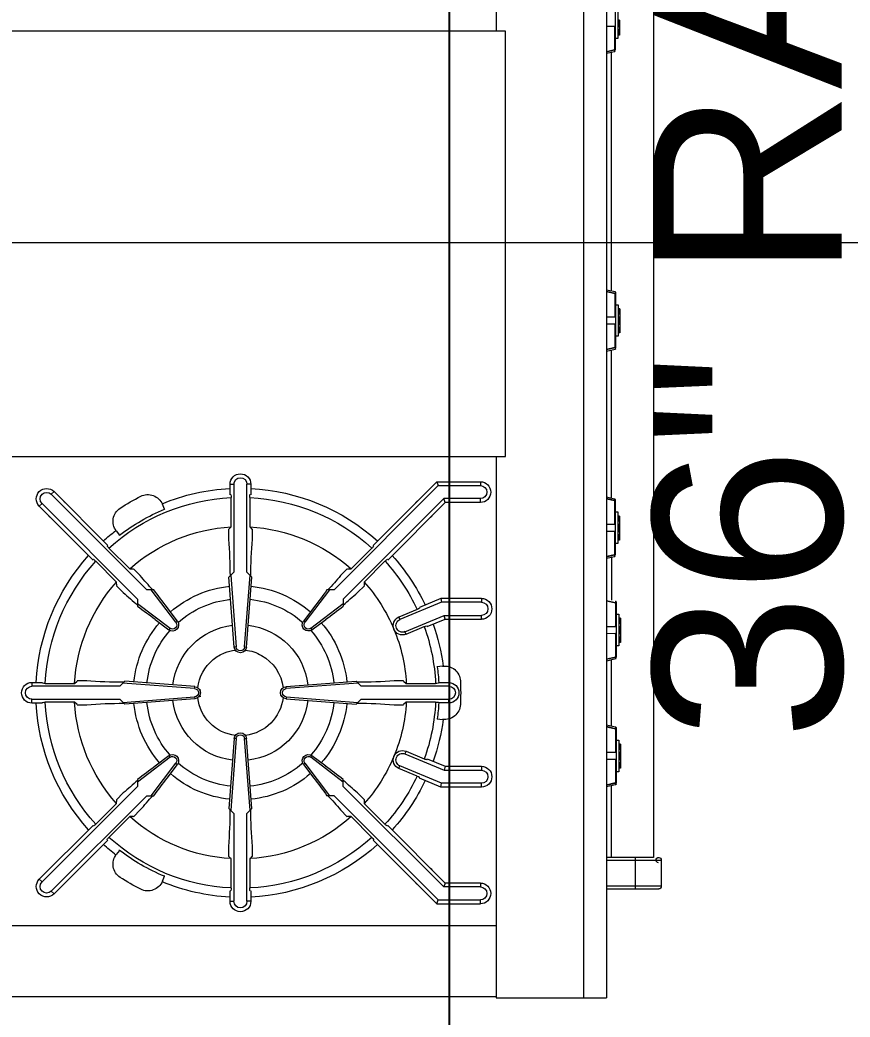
# Model space of a CAD drawing. Header units: inches. Extents: x -28708 to -16583, y 64755 to 66587.
# Drawn here: x -24697.88 to -24678.09, y 66130.5 to 66154.26 of the extents above; entities that cross this region are included whole.
import ezdxf

# ---------------------------------------------------------------- set-up
doc = ezdxf.new("R2010")
doc.units = ezdxf.units.IN
doc.header["$LTSCALE"] = 20
doc.header["$MEASUREMENT"] = 0
for name, pattern in [('Ceter', [20, 6, -3, 2, -3, 6]), ('Dashed Small', [4, 1, -2, 1]), ('Solid', [0])]:
    doc.linetypes.add(name, pattern=pattern)
for name, color, linetype in [('COUNTER TOPS', 2, 'Continuous'), ('DIM', 2, 'Continuous'), ('TEXT', 3, 'Continuous')]:
    doc.layers.add(name, color=color, linetype=linetype)
doc.layers.add('FIXTURES_ INTERIOR', color=1, linetype='Continuous', lineweight=5)
doc.layers.add('SPSHAPE_OUTLINE', color=7, linetype='Continuous', lineweight=0)
doc.styles.add('0.25 INCH', font='arial.ttf', dxfattribs={"height": 4})
doc.styles.add('Arial', font='arial.ttf')
doc.dimstyles.new('0.25 INCH', dxfattribs={"dimtxt": 4, "dimasz": 5, "dimexe": 3, "dimexo": 2, "dimgap": 1.5, "dimtad": 1, "dimdec": 3, "dimzin": 3, "dimdsep": 46, "dimlunit": 4, "dimtxsty": '0.25 INCH', "dimblk": 'ARCHTICK', "dimcen": 0.09, "dimclrd": 95, "dimclre": 8, "dimclrt": 30, "dimadec": 0, "dimazin": 0, "dimtfac": 0.65, "dimtdec": 3, "dimtofl": 0, "dimtmove": 2, "dimatfit": 3, "dimfxl": 0.18, "dimfrac": 1, "dimtolj": 1, "dimtzin": 0, "dimlwd": -1, "dimlwe": -1, "dimarcsym": 0})

# ---------------------------------------------------------------- blocks, each defined once
blk = doc.blocks.new('SP18')
at = {"layer": 'FIXTURES_ INTERIOR', "linetype": 'Solid'}
for p, q in [((-15.385, 27.763), (-15.385, 29.005)), ((-14.698, 29.068), (-15.322, 29.068)), ((-15.322, 29.068), (-15.322, 27.763)), ((-14.698, 27.763), (-14.698, 29.068)), ((14.681, 28.88), (-14.635, 28.88)), ((-14.635, 28.88), (-14.635, 27.763)), ((-14.635, 28.443), (-15.385, 28.443)), ((-12.591, 28.053), (-12.591, 27.99)), ((-11.841, 28.053), (-12.591, 28.053)), ((-11.937, 28.094), (-12.511, 28.094)), ((-12.511, 28.094), (-12.511, 28.053)), ((-12.51, 28.094), (-12.51, 28.053)), ((-12.507, 28.094), (-12.507, 28.053)), ((-12.502, 28.094), (-12.502, 28.053)), ((-12.497, 28.094), (-12.497, 28.053)), ((-12.473, 28.094), (-12.473, 28.053)), ((-12.453, 28.094), (-12.453, 28.053)), ((-12.435, 28.094), (-12.435, 28.053)), ((-12.421, 28.094), (-12.421, 28.053)), ((-12.409, 28.094), (-12.409, 28.053)), ((-12.401, 28.094), (-12.401, 28.053)), ((-12.395, 28.094), (-12.395, 28.053)), ((-12.394, 28.094), (-12.394, 28.053)), ((-12.393, 28.094), (-12.393, 28.053)), ((-12.391, 28.094), (-12.391, 28.053)), ((-12.388, 28.094), (-12.388, 28.053)), ((-12.384, 28.094), (-12.384, 28.053)), ((-12.31, 28.094), (-12.31, 28.053)), ((-12.309, 28.094), (-12.309, 28.053)), ((-12.309, 28.094), (-12.309, 28.053)), ((-12.307, 28.094), (-12.307, 28.053)), ((-12.304, 28.094), (-12.304, 28.053)), ((-12.299, 28.094), (-12.299, 28.053)), ((-12.292, 28.094), (-12.292, 28.053)), ((-12.283, 28.094), (-12.283, 28.053)), ((-12.273, 28.094), (-12.273, 28.053)), ((-12.267, 28.094), (-12.267, 28.053)), ((-12.262, 28.094), (-12.262, 28.053)), ((-12.257, 28.094), (-12.257, 28.053)), ((-12.254, 28.094), (-12.254, 28.053)), ((-12.249, 28.053), (-12.249, 28.094)), ((-12.246, 28.094), (-12.246, 28.053)), ((-12.244, 28.094), (-12.244, 28.053)), ((-12.244, 28.094), (-12.244, 28.053)), ((-12.243, 28.094), (-12.243, 28.053)), ((-12.242, 28.094), (-12.242, 28.053)), ((-12.241, 28.094), (-12.241, 28.053)), ((-12.239, 28.094), (-12.239, 28.053)), ((-12.236, 28.094), (-12.236, 28.053)), ((-12.232, 28.094), (-12.232, 28.053)), ((-12.228, 28.094), (-12.228, 28.053)), ((-12.224, 28.094), (-12.224, 28.053)), ((-12.221, 28.094), (-12.221, 28.053)), ((-12.219, 28.094), (-12.219, 28.053)), ((-12.218, 28.094), (-12.218, 28.053)), ((-12.216, 28.094), (-12.216, 28.053)), ((-12.211, 28.094), (-12.211, 28.053)), ((-12.205, 28.094), (-12.205, 28.053)), ((-12.2, 28.094), (-12.2, 28.053)), ((-12.197, 28.094), (-12.197, 28.053)), ((-12.195, 28.094), (-12.195, 28.053)), ((-12.193, 28.094), (-12.193, 28.053)), ((-12.191, 28.094), (-12.191, 28.053)), ((-12.189, 28.094), (-12.189, 28.053)), ((-12.188, 28.094), (-12.188, 28.053)), ((-12.188, 28.094), (-12.188, 28.053)), ((-12.188, 28.094), (-12.188, 28.053)), ((-12.187, 28.094), (-12.187, 28.053)), ((-12.186, 28.094), (-12.186, 28.053)), ((-12.183, 28.094), (-12.183, 28.053)), ((-12.176, 28.094), (-12.176, 28.053)), ((-12.169, 28.094), (-12.169, 28.053)), ((-12.161, 28.094), (-12.161, 28.053)), ((-12.157, 28.094), (-12.157, 28.053)), ((-12.155, 28.094), (-12.155, 28.053)), ((-12.153, 28.094), (-12.153, 28.053)), ((-12.151, 28.094), (-12.151, 28.053)), ((-12.151, 28.094), (-12.151, 28.053)), ((-12.138, 28.094), (-12.138, 28.053)), ((-12.063, 28.094), (-12.063, 28.053)), ((-12.06, 28.094), (-12.06, 28.053)), ((-12.057, 28.094), (-12.057, 28.053)), ((-12.054, 28.053), (-12.054, 28.094)), ((-12.054, 28.094), (-12.054, 28.053)), ((-12.052, 28.094), (-12.052, 28.053)), ((-12.047, 28.094), (-12.047, 28.053)), ((-12.038, 28.094), (-12.038, 28.053)), ((-12.027, 28.094), (-12.027, 28.053)), ((-12.012, 28.094), (-12.012, 28.053)), ((-11.994, 28.094), (-11.994, 28.053)), ((-11.974, 28.094), (-11.974, 28.053)), ((-11.951, 28.094), (-11.951, 28.053)), ((-11.945, 28.094), (-11.945, 28.053)), ((-11.94, 28.094), (-11.94, 28.053)), ((-11.938, 28.094), (-11.938, 28.053)), ((-11.937, 28.094), (-11.937, 28.053)), ((-11.841, 27.99), (-11.841, 28.053)), ((-9.591, 28.053), (-9.591, 27.99)), ((-8.841, 28.053), (-9.591, 28.053)), ((-8.937, 28.094), (-9.511, 28.094)), ((-9.511, 28.094), (-9.511, 28.053)), ((-9.51, 28.094), (-9.51, 28.053)), ((-9.507, 28.094), (-9.507, 28.053)), ((-9.502, 28.094), (-9.502, 28.053)), ((-9.497, 28.094), (-9.497, 28.053)), ((-9.473, 28.094), (-9.473, 28.053)), ((-9.453, 28.094), (-9.453, 28.053)), ((-9.435, 28.094), (-9.435, 28.053)), ((-9.421, 28.094), (-9.421, 28.053)), ((-9.409, 28.094), (-9.409, 28.053)), ((-9.401, 28.094), (-9.401, 28.053)), ((-9.395, 28.094), (-9.395, 28.053)), ((-9.394, 28.094), (-9.394, 28.053)), ((-9.393, 28.094), (-9.393, 28.053)), ((-9.391, 28.094), (-9.391, 28.053)), ((-9.388, 28.094), (-9.388, 28.053)), ((-9.384, 28.094), (-9.384, 28.053)), ((-9.31, 28.094), (-9.31, 28.053)), ((-9.309, 28.094), (-9.309, 28.053)), ((-9.309, 28.094), (-9.309, 28.053)), ((-9.307, 28.094), (-9.307, 28.053)), ((-9.304, 28.094), (-9.304, 28.053)), ((-9.299, 28.094), (-9.299, 28.053)), ((-9.292, 28.094), (-9.292, 28.053)), ((-9.283, 28.094), (-9.283, 28.053)), ((-9.273, 28.094), (-9.273, 28.053)), ((-9.267, 28.094), (-9.267, 28.053)), ((-9.262, 28.094), (-9.262, 28.053)), ((-9.257, 28.094), (-9.257, 28.053)), ((-9.254, 28.094), (-9.254, 28.053)), ((-9.249, 28.053), (-9.249, 28.094)), ((-9.246, 28.094), (-9.246, 28.053)), ((-9.244, 28.094), (-9.244, 28.053)), ((-9.244, 28.094), (-9.244, 28.053)), ((-9.243, 28.094), (-9.243, 28.053)), ((-9.242, 28.094), (-9.242, 28.053)), ((-9.241, 28.094), (-9.241, 28.053)), ((-9.239, 28.094), (-9.239, 28.053)), ((-9.236, 28.094), (-9.236, 28.053)), ((-9.232, 28.094), (-9.232, 28.053)), ((-9.228, 28.094), (-9.228, 28.053)), ((-9.224, 28.094), (-9.224, 28.053)), ((-9.221, 28.094), (-9.221, 28.053)), ((-9.219, 28.094), (-9.219, 28.053)), ((-9.218, 28.094), (-9.218, 28.053)), ((-9.216, 28.094), (-9.216, 28.053)), ((-9.211, 28.094), (-9.211, 28.053)), ((-9.205, 28.094), (-9.205, 28.053)), ((-9.2, 28.094), (-9.2, 28.053)), ((-9.197, 28.094), (-9.197, 28.053)), ((-9.195, 28.094), (-9.195, 28.053)), ((-9.193, 28.094), (-9.193, 28.053)), ((-9.191, 28.094), (-9.191, 28.053)), ((-9.189, 28.094), (-9.189, 28.053)), ((-9.188, 28.094), (-9.188, 28.053)), ((-9.188, 28.094), (-9.188, 28.053)), ((-9.188, 28.094), (-9.188, 28.053)), ((-9.187, 28.094), (-9.187, 28.053)), ((-9.186, 28.094), (-9.186, 28.053)), ((-9.183, 28.094), (-9.183, 28.053)), ((-9.176, 28.094), (-9.176, 28.053)), ((-9.169, 28.094), (-9.169, 28.053)), ((-9.161, 28.094), (-9.161, 28.053)), ((-9.157, 28.094), (-9.157, 28.053)), ((-9.155, 28.094), (-9.155, 28.053)), ((-9.153, 28.094), (-9.153, 28.053)), ((-9.151, 28.094), (-9.151, 28.053)), ((-9.151, 28.094), (-9.151, 28.053)), ((-9.138, 28.094), (-9.138, 28.053)), ((-9.063, 28.094), (-9.063, 28.053)), ((-9.06, 28.094), (-9.06, 28.053)), ((-9.057, 28.094), (-9.057, 28.053)), ((-9.054, 28.053), (-9.054, 28.094)), ((-9.054, 28.094), (-9.054, 28.053)), ((-9.052, 28.094), (-9.052, 28.053)), ((-9.047, 28.094), (-9.047, 28.053)), ((-9.038, 28.094), (-9.038, 28.053)), ((-9.027, 28.094), (-9.027, 28.053)), ((-9.012, 28.094), (-9.012, 28.053)), ((-8.994, 28.094), (-8.994, 28.053)), ((-8.974, 28.094), (-8.974, 28.053)), ((-8.951, 28.094), (-8.951, 28.053)), ((-8.945, 28.094), (-8.945, 28.053)), ((-8.94, 28.094), (-8.94, 28.053)), ((-8.938, 28.094), (-8.938, 28.053)), ((-8.937, 28.094), (-8.937, 28.053)), ((-8.841, 27.99), (-8.841, 28.053)), ((-6.878, 28.068), (-7.073, 28.068)), ((-7.073, 28.068), (-7.073, 28.029)), ((-7.072, 28.068), (-7.072, 28.029)), ((-7.069, 28.068), (-7.069, 28.029)), ((-7.064, 28.068), (-7.064, 28.029)), ((-7.059, 28.068), (-7.059, 28.029)), ((-7.035, 28.068), (-7.035, 28.029)), ((-7.015, 28.068), (-7.015, 28.029)), ((-6.997, 28.068), (-6.997, 28.029)), ((-6.983, 28.068), (-6.983, 28.029)), ((-6.971, 28.068), (-6.971, 28.029)), ((-6.963, 28.068), (-6.963, 28.029)), ((-6.957, 28.068), (-6.957, 28.029)), ((-6.956, 28.068), (-6.956, 28.029)), ((-6.955, 28.068), (-6.955, 28.029)), ((-6.953, 28.068), (-6.953, 28.029)), ((-6.95, 28.068), (-6.95, 28.029)), ((-6.946, 28.068), (-6.946, 28.029)), ((-6.872, 28.068), (-6.872, 28.029)), ((-6.78, 28.068), (-6.871, 28.068)), ((-6.871, 28.068), (-6.871, 28.029)), ((-6.871, 28.068), (-6.871, 28.029)), ((-6.869, 28.068), (-6.869, 28.029)), ((-6.866, 28.068), (-6.866, 28.029)), ((-6.861, 28.068), (-6.861, 28.029)), ((-6.854, 28.068), (-6.854, 28.029)), ((-6.845, 28.068), (-6.845, 28.029)), ((-6.835, 28.068), (-6.835, 28.029)), ((-6.829, 28.068), (-6.829, 28.029)), ((-6.824, 28.068), (-6.824, 28.029)), ((-6.819, 28.068), (-6.819, 28.029)), ((-6.816, 28.068), (-6.816, 28.029)), ((-6.811, 28.029), (-6.811, 28.068)), ((-6.808, 28.068), (-6.808, 28.029)), ((-6.806, 28.068), (-6.806, 28.029)), ((-6.806, 28.068), (-6.806, 28.029)), ((-6.805, 28.068), (-6.805, 28.029)), ((-6.804, 28.068), (-6.804, 28.029)), ((-6.803, 28.068), (-6.803, 28.029)), ((-6.801, 28.068), (-6.801, 28.029)), ((-6.798, 28.068), (-6.798, 28.029)), ((-6.794, 28.068), (-6.794, 28.029)), ((-6.79, 28.068), (-6.79, 28.029)), ((-6.786, 28.068), (-6.786, 28.029)), ((-6.783, 28.068), (-6.783, 28.029)), ((-6.781, 28.068), (-6.781, 28.029)), ((-6.78, 28.068), (-6.78, 28.029)), ((-6.75, 28.068), (-6.778, 28.068)), ((-6.778, 28.068), (-6.778, 28.029)), ((-6.773, 28.068), (-6.773, 28.029)), ((-6.767, 28.068), (-6.767, 28.029)), ((-6.762, 28.068), (-6.762, 28.029)), ((-6.759, 28.068), (-6.759, 28.029)), ((-6.757, 28.068), (-6.757, 28.029)), ((-6.755, 28.068), (-6.755, 28.029)), ((-6.753, 28.068), (-6.753, 28.029)), ((-6.751, 28.068), (-6.751, 28.029)), ((-6.713, 28.068), (-6.75, 28.068)), ((-6.75, 28.068), (-6.75, 28.029)), ((-6.75, 28.068), (-6.75, 28.029)), ((-6.75, 28.068), (-6.75, 28.029)), ((-6.749, 28.068), (-6.749, 28.029)), ((-6.748, 28.068), (-6.748, 28.029)), ((-6.745, 28.068), (-6.745, 28.029)), ((-6.738, 28.068), (-6.738, 28.029)), ((-6.731, 28.068), (-6.731, 28.029)), ((-6.723, 28.068), (-6.723, 28.029)), ((-6.719, 28.068), (-6.719, 28.029)), ((-6.717, 28.068), (-6.717, 28.029)), ((-6.715, 28.068), (-6.715, 28.029)), ((-6.713, 28.068), (-6.713, 28.029)), ((-6.713, 28.068), (-6.713, 28.029)), ((-6.499, 28.068), (-6.706, 28.068)), ((-6.7, 28.068), (-6.7, 28.029)), ((-6.625, 28.068), (-6.625, 28.029)), ((-6.622, 28.068), (-6.622, 28.029)), ((-6.619, 28.068), (-6.619, 28.029)), ((-6.616, 28.029), (-6.616, 28.068)), ((-6.616, 28.068), (-6.616, 28.029)), ((-6.614, 28.068), (-6.614, 28.029)), ((-6.609, 28.068), (-6.609, 28.029)), ((-6.6, 28.068), (-6.6, 28.029)), ((-6.589, 28.068), (-6.589, 28.029)), ((-6.574, 28.068), (-6.574, 28.029)), ((-6.556, 28.068), (-6.556, 28.029)), ((-6.536, 28.068), (-6.536, 28.029)), ((-6.513, 28.068), (-6.513, 28.029)), ((-6.507, 28.068), (-6.507, 28.029)), ((-6.502, 28.068), (-6.502, 28.029)), ((-6.5, 28.068), (-6.5, 28.029)), ((-6.499, 28.068), (-6.499, 28.029)), ((-2.216, 28.039), (-2.216, 27.976)), ((-1.466, 28.039), (-2.216, 28.039)), ((-1.941, 28.078), (-2.136, 28.078)), ((-2.136, 28.078), (-2.136, 28.039)), ((-2.135, 28.078), (-2.135, 28.039)), ((-2.132, 28.078), (-2.132, 28.039)), ((-2.127, 28.078), (-2.127, 28.039)), ((-2.122, 28.078), (-2.122, 28.039)), ((-2.098, 28.078), (-2.098, 28.039)), ((-2.078, 28.078), (-2.078, 28.039)), ((-2.06, 28.078), (-2.06, 28.039)), ((-2.046, 28.078), (-2.046, 28.039)), ((-2.034, 28.078), (-2.034, 28.039)), ((-2.026, 28.078), (-2.026, 28.039)), ((-2.02, 28.078), (-2.02, 28.039)), ((-2.019, 28.078), (-2.019, 28.039)), ((-2.018, 28.078), (-2.018, 28.039)), ((-2.016, 28.078), (-2.016, 28.039)), ((-2.013, 28.078), (-2.013, 28.039)), ((-2.009, 28.078), (-2.009, 28.039)), ((-1.935, 28.078), (-1.935, 28.039)), ((-1.843, 28.078), (-1.934, 28.078)), ((-1.934, 28.078), (-1.934, 28.039)), ((-1.934, 28.078), (-1.934, 28.039)), ((-1.932, 28.078), (-1.932, 28.039)), ((-1.929, 28.078), (-1.929, 28.039)), ((-1.924, 28.078), (-1.924, 28.039)), ((-1.917, 28.078), (-1.917, 28.039)), ((-1.908, 28.078), (-1.908, 28.039)), ((-1.898, 28.078), (-1.898, 28.039)), ((-1.892, 28.078), (-1.892, 28.039)), ((-1.887, 28.078), (-1.887, 28.039)), ((-1.882, 28.078), (-1.882, 28.039)), ((-1.879, 28.078), (-1.879, 28.039)), ((-1.874, 28.039), (-1.874, 28.078)), ((-1.871, 28.078), (-1.871, 28.039)), ((-1.869, 28.078), (-1.869, 28.039)), ((-1.869, 28.078), (-1.869, 28.039)), ((-1.868, 28.078), (-1.868, 28.039)), ((-1.867, 28.078), (-1.867, 28.039)), ((-1.866, 28.078), (-1.866, 28.039)), ((-1.864, 28.078), (-1.864, 28.039)), ((-1.861, 28.078), (-1.861, 28.039)), ((-1.857, 28.078), (-1.857, 28.039)), ((-1.853, 28.078), (-1.853, 28.039)), ((-1.849, 28.078), (-1.849, 28.039)), ((-1.846, 28.078), (-1.846, 28.039)), ((-1.844, 28.078), (-1.844, 28.039)), ((-1.843, 28.078), (-1.843, 28.039)), ((-1.813, 28.078), (-1.841, 28.078)), ((-1.841, 28.078), (-1.841, 28.039)), ((-1.836, 28.078), (-1.836, 28.039)), ((-1.83, 28.078), (-1.83, 28.039)), ((-1.825, 28.078), (-1.825, 28.039)), ((-1.822, 28.078), (-1.822, 28.039)), ((-1.82, 28.078), (-1.82, 28.039)), ((-1.818, 28.078), (-1.818, 28.039)), ((-1.816, 28.078), (-1.816, 28.039)), ((-1.814, 28.078), (-1.814, 28.039)), ((-1.776, 28.078), (-1.813, 28.078)), ((-1.813, 28.078), (-1.813, 28.039)), ((-1.813, 28.078), (-1.813, 28.039)), ((-1.813, 28.078), (-1.813, 28.039)), ((-1.812, 28.078), (-1.812, 28.039)), ((-1.811, 28.078), (-1.811, 28.039)), ((-1.808, 28.078), (-1.808, 28.039)), ((-1.801, 28.078), (-1.801, 28.039)), ((-1.794, 28.078), (-1.794, 28.039)), ((-1.786, 28.078), (-1.786, 28.039)), ((-1.782, 28.078), (-1.782, 28.039)), ((-1.78, 28.078), (-1.78, 28.039)), ((-1.778, 28.078), (-1.778, 28.039)), ((-1.776, 28.078), (-1.776, 28.039)), ((-1.776, 28.078), (-1.776, 28.039)), ((-1.562, 28.078), (-1.769, 28.078)), ((-1.763, 28.078), (-1.763, 28.039)), ((-1.688, 28.078), (-1.688, 28.039)), ((-1.685, 28.078), (-1.685, 28.039)), ((-1.682, 28.078), (-1.682, 28.039)), ((-1.679, 28.039), (-1.679, 28.078)), ((-1.679, 28.078), (-1.679, 28.039)), ((-1.677, 28.078), (-1.677, 28.039)), ((-1.672, 28.078), (-1.672, 28.039)), ((-1.663, 28.078), (-1.663, 28.039)), ((-1.652, 28.078), (-1.652, 28.039)), ((-1.637, 28.078), (-1.637, 28.039)), ((-1.619, 28.078), (-1.619, 28.039)), ((-1.599, 28.078), (-1.599, 28.039)), ((-1.576, 28.078), (-1.576, 28.039)), ((-1.57, 28.078), (-1.57, 28.039)), ((-1.565, 28.078), (-1.565, 28.039)), ((-1.563, 28.078), (-1.563, 28.039)), ((-1.562, 28.078), (-1.562, 28.039)), ((-1.466, 27.976), (-1.466, 28.039)), ((5.153, 28.068), (4.958, 28.068)), ((4.958, 28.068), (4.958, 28.029)), ((4.959, 28.068), (4.959, 28.029)), ((4.962, 28.068), (4.962, 28.029)), ((4.967, 28.068), (4.967, 28.029)), ((4.972, 28.068), (4.972, 28.029)), ((4.996, 28.068), (4.996, 28.029)), ((5.016, 28.068), (5.016, 28.029)), ((5.034, 28.068), (5.034, 28.029)), ((5.048, 28.068), (5.048, 28.029)), ((5.06, 28.068), (5.06, 28.029)), ((5.068, 28.068), (5.068, 28.029)), ((5.074, 28.068), (5.074, 28.029)), ((5.075, 28.068), (5.075, 28.029)), ((5.076, 28.068), (5.076, 28.029)), ((5.078, 28.068), (5.078, 28.029)), ((5.081, 28.068), (5.081, 28.029)), ((5.085, 28.068), (5.085, 28.029)), ((5.159, 28.068), (5.159, 28.029)), ((5.251, 28.068), (5.16, 28.068)), ((5.16, 28.068), (5.16, 28.029)), ((5.16, 28.068), (5.16, 28.029)), ((5.162, 28.068), (5.162, 28.029)), ((5.165, 28.068), (5.165, 28.029)), ((5.17, 28.068), (5.17, 28.029)), ((5.177, 28.068), (5.177, 28.029)), ((5.186, 28.068), (5.186, 28.029)), ((5.196, 28.068), (5.196, 28.029)), ((5.202, 28.068), (5.202, 28.029)), ((5.207, 28.068), (5.207, 28.029)), ((5.212, 28.068), (5.212, 28.029)), ((5.215, 28.068), (5.215, 28.029)), ((5.22, 28.029), (5.22, 28.068)), ((5.223, 28.068), (5.223, 28.029)), ((5.225, 28.068), (5.225, 28.029)), ((5.225, 28.068), (5.225, 28.029)), ((5.226, 28.068), (5.226, 28.029)), ((5.227, 28.068), (5.227, 28.029)), ((5.228, 28.068), (5.228, 28.029)), ((5.23, 28.068), (5.23, 28.029)), ((5.233, 28.068), (5.233, 28.029)), ((5.237, 28.068), (5.237, 28.029)), ((5.241, 28.068), (5.241, 28.029)), ((5.245, 28.068), (5.245, 28.029)), ((5.248, 28.068), (5.248, 28.029)), ((5.25, 28.068), (5.25, 28.029)), ((5.251, 28.068), (5.251, 28.029)), ((5.281, 28.068), (5.253, 28.068)), ((5.253, 28.068), (5.253, 28.029)), ((5.258, 28.068), (5.258, 28.029)), ((5.264, 28.068), (5.264, 28.029)), ((5.269, 28.068), (5.269, 28.029)), ((5.272, 28.068), (5.272, 28.029)), ((5.274, 28.068), (5.274, 28.029)), ((5.276, 28.068), (5.276, 28.029)), ((5.278, 28.068), (5.278, 28.029)), ((5.28, 28.068), (5.28, 28.029)), ((5.318, 28.068), (5.281, 28.068)), ((5.281, 28.068), (5.281, 28.029)), ((5.281, 28.068), (5.281, 28.029)), ((5.281, 28.068), (5.281, 28.029)), ((5.282, 28.068), (5.282, 28.029)), ((5.283, 28.068), (5.283, 28.029)), ((5.286, 28.068), (5.286, 28.029)), ((5.293, 28.068), (5.293, 28.029)), ((5.3, 28.068), (5.3, 28.029)), ((5.308, 28.068), (5.308, 28.029)), ((5.312, 28.068), (5.312, 28.029)), ((5.314, 28.068), (5.314, 28.029)), ((5.316, 28.068), (5.316, 28.029)), ((5.318, 28.068), (5.318, 28.029)), ((5.318, 28.068), (5.318, 28.029)), ((-14.635, 27.88), (-12.928, 27.88)), ((-12.906, 27.979), (-12.954, 27.763)), ((-12.914, 27.763), (-12.862, 27.979)), ((-12.862, 27.979), (-12.906, 27.979)), ((-12.902, 27.763), (-12.852, 27.976)), ((-11.54, 27.99), (-12.87, 27.99)), ((-12.862, 27.979), (-12.852, 27.976)), ((-12.852, 27.976), (-12.851, 27.982)), ((-12.294, 27.976), (-12.852, 27.976)), ((-12.851, 27.986), (-12.85, 27.989)), ((-12.851, 27.982), (-12.851, 27.986)), ((-12.85, 27.989), (-12.849, 27.99)), ((-12.391, 27.99), (-12.294, 27.976)), ((-12.295, 27.763), (-12.294, 27.976)), ((-12.138, 27.976), (-12.04, 27.99)), ((-11.579, 27.976), (-12.138, 27.976)), ((-12.138, 27.976), (-12.136, 27.763)), ((-11.573, 27.978), (-11.579, 27.976)), ((-11.579, 27.976), (-11.529, 27.763)), ((-11.526, 27.979), (-11.569, 27.979)), ((-11.569, 27.979), (-11.517, 27.763)), ((-11.478, 27.763), (-11.526, 27.979)), ((-11.504, 27.88), (-9.928, 27.88)), ((-9.906, 27.979), (-9.954, 27.763)), ((-9.914, 27.763), (-9.862, 27.979)), ((-9.862, 27.979), (-9.906, 27.979)), ((-9.902, 27.763), (-9.852, 27.976)), ((-8.54, 27.99), (-9.87, 27.99)), ((-9.862, 27.979), (-9.852, 27.976)), ((-9.852, 27.976), (-9.851, 27.982)), ((-9.294, 27.976), (-9.852, 27.976)), ((-9.851, 27.986), (-9.85, 27.989)), ((-9.851, 27.982), (-9.851, 27.986)), ((-9.85, 27.989), (-9.849, 27.99)), ((-9.391, 27.99), (-9.294, 27.976)), ((-9.295, 27.763), (-9.294, 27.976)), ((-9.138, 27.976), (-9.04, 27.99)), ((-8.579, 27.976), (-9.138, 27.976)), ((-9.138, 27.976), (-9.136, 27.763)), ((-8.573, 27.978), (-8.579, 27.976)), ((-8.579, 27.976), (-8.529, 27.763)), ((-8.526, 27.979), (-8.569, 27.979)), ((-8.569, 27.979), (-8.517, 27.763)), ((-7.484, 27.88), (-8.504, 27.88)), ((-7.468, 27.954), (-7.51, 27.763)), ((-7.47, 27.763), (-7.424, 27.954)), ((-7.424, 27.954), (-7.468, 27.954)), ((-7.458, 27.763), (-7.414, 27.951)), ((-6.102, 27.966), (-7.432, 27.966)), ((-7.414, 27.951), (-7.413, 27.957)), ((-6.856, 27.951), (-7.414, 27.951)), ((-7.413, 27.961), (-7.412, 27.964)), ((-7.413, 27.957), (-7.413, 27.961)), ((-7.412, 27.964), (-7.411, 27.966)), ((-7.153, 28.029), (-7.153, 27.966)), ((-6.403, 28.029), (-7.153, 28.029)), ((-6.857, 27.763), (-6.856, 27.951)), ((-6.7, 27.951), (-6.602, 27.966)), ((-6.141, 27.951), (-6.7, 27.951)), ((-6.7, 27.951), (-6.698, 27.763)), ((-6.403, 27.966), (-6.403, 28.029)), ((-6.141, 27.951), (-6.097, 27.763)), ((-6.088, 27.954), (-6.131, 27.954)), ((-6.131, 27.954), (-6.085, 27.763)), ((-6.045, 27.763), (-6.088, 27.954)), ((-6.071, 27.88), (-2.549, 27.88)), ((-2.531, 27.964), (-2.575, 27.763)), ((-2.535, 27.763), (-2.487, 27.964)), ((-2.487, 27.964), (-2.531, 27.964)), ((-2.524, 27.763), (-2.477, 27.961)), ((-1.165, 27.976), (-2.495, 27.976)), ((-2.477, 27.961), (-2.476, 27.967)), ((-1.919, 27.961), (-2.477, 27.961)), ((-2.476, 27.971), (-2.475, 27.974)), ((-2.476, 27.967), (-2.476, 27.971)), ((-2.475, 27.974), (-2.474, 27.976)), ((-2.016, 27.976), (-1.919, 27.961)), ((-1.92, 27.763), (-1.919, 27.961)), ((-1.763, 27.961), (-1.665, 27.976)), ((-1.204, 27.961), (-1.763, 27.961)), ((-1.763, 27.961), (-1.761, 27.763)), ((-1.204, 27.961), (-1.157, 27.763)), ((-1.198, 27.963), (-1.194, 27.964)), ((-1.151, 27.964), (-1.194, 27.964)), ((-1.194, 27.964), (-1.146, 27.763)), ((-1.106, 27.763), (-1.151, 27.964)), ((-1.132, 27.88), (4.547, 27.88)), ((4.563, 27.954), (4.521, 27.763)), ((4.561, 27.763), (4.607, 27.954)), ((4.607, 27.954), (4.563, 27.954)), ((4.573, 27.763), (4.617, 27.951)), ((5.929, 27.966), (4.599, 27.966)), ((4.617, 27.951), (4.618, 27.957)), ((5.175, 27.951), (4.617, 27.951)), ((4.618, 27.961), (4.619, 27.964)), ((4.618, 27.957), (4.618, 27.961)), ((4.619, 27.964), (4.62, 27.966)), ((4.878, 28.029), (4.878, 27.966)), ((5.628, 28.029), (4.878, 28.029)), ((5.174, 27.763), (5.175, 27.951)), ((-17.977, 25.133), (-17.977, 27.763)), ((17.977, 27.763), (-17.977, 27.763)), ((17.977, 27.215), (-17.977, 27.215)), ((-5.078, 3.032), (-5.078, 25.354)), ((-5.078, 25.354), (5.055, 25.354)), ((5.055, 25.354), (5.055, 3.032)), ((-5.078, 25.133), (-17.977, 25.133)), ((-17.946, 0.5), (-17.946, 25.133)), ((-16.258, 2.341), (-16.258, 25.133)), ((-8.802, 25.01), (-8.802, 25.013)), ((17.977, 25.133), (5.055, 25.133)), ((-15.74, 23.713), (-15.74, 24.754)), ((-15.74, 24.754), (-15.648, 24.754)), ((-15.648, 23.751), (-15.648, 24.754)), ((-15.336, 24.754), (-15.336, 23.88)), ((-15.244, 24.754), (-15.336, 24.754)), ((-15.244, 24.754), (-15.244, 23.919)), ((-12.959, 24.78), (-12.959, 23.814)), ((-12.959, 24.78), (-12.867, 24.78)), ((-12.867, 24.78), (-12.867, 23.832)), ((-12.555, 23.894), (-12.555, 24.78)), ((-12.463, 24.78), (-12.555, 24.78)), ((-12.463, 23.912), (-12.463, 24.78)), ((-8.959, 23.912), (-8.959, 24.78)), ((-8.959, 24.78), (-8.867, 24.78)), ((-8.867, 23.894), (-8.867, 24.78)), ((-8.555, 24.78), (-8.555, 23.832)), ((-8.463, 24.78), (-8.555, 24.78)), ((-8.463, 24.78), (-8.463, 23.814)), ((-6.177, 24.754), (-6.177, 23.919)), ((-6.177, 24.754), (-6.085, 24.754)), ((-6.085, 24.754), (-6.085, 23.88)), ((-5.773, 23.751), (-5.773, 24.754)), ((-5.681, 24.754), (-5.773, 24.754)), ((-5.681, 23.713), (-5.681, 24.754)), ((-10.952, 24.004), (-10.952, 23.762)), ((-10.952, 24.004), (-10.867, 24.004)), ((-10.867, 21.91), (-10.867, 24.004)), ((-10.555, 24.004), (-10.555, 21.91)), ((-10.469, 24.004), (-10.555, 24.004)), ((-10.469, 23.762), (-10.469, 24.004)), ((-15.244, 23.919), (-15.336, 23.88)), ((-15.336, 23.88), (-12.943, 21.487)), ((-15.244, 23.919), (-13.873, 22.547)), ((-12.959, 23.814), (-12.867, 23.832)), ((-12.959, 23.814), (-12.746, 23.3)), ((-12.867, 23.832), (-12.455, 22.838)), ((-12.463, 23.912), (-12.555, 23.894)), ((-12.167, 22.957), (-12.555, 23.894)), ((-12.288, 23.49), (-12.463, 23.912)), ((-11.328, 23.728), (-11.345, 23.854)), ((-10.952, 23.762), (-10.938, 23.749)), ((-10.483, 23.749), (-10.469, 23.762)), ((-10.076, 23.854), (-10.093, 23.728)), ((-9.255, 22.957), (-8.867, 23.894)), ((-9.133, 23.49), (-8.959, 23.912)), ((-8.555, 23.832), (-8.967, 22.838)), ((-8.959, 23.912), (-8.867, 23.894)), ((-8.463, 23.814), (-8.675, 23.3)), ((-8.463, 23.814), (-8.555, 23.832)), ((-8.479, 21.487), (-6.085, 23.88)), ((-6.177, 23.919), (-7.548, 22.547)), ((-6.177, 23.919), (-6.085, 23.88)), ((-15.74, 23.713), (-15.648, 23.751)), ((-14.224, 22.197), (-15.74, 23.713)), ((-13.163, 21.267), (-15.648, 23.751)), ((-11.328, 23.728), (-11.335, 23.719)), ((-10.932, 23.687), (-10.932, 22.988)), ((-10.489, 22.988), (-10.489, 23.687)), ((-10.087, 23.719), (-10.093, 23.728)), ((-5.773, 23.751), (-8.258, 21.267)), ((-7.198, 22.197), (-5.681, 23.713)), ((-5.681, 23.713), (-5.773, 23.751)), ((-12.734, 23.306), (-12.725, 23.303)), ((-12.304, 23.477), (-12.301, 23.485)), ((-12.106, 22.982), (-12.286, 23.418)), ((-9.315, 22.982), (-9.135, 23.418)), ((-9.117, 23.477), (-9.121, 23.485)), ((-8.688, 23.306), (-8.696, 23.303)), ((-12.696, 23.248), (-12.516, 22.813)), ((-8.725, 23.248), (-8.906, 22.813)), ((-12.516, 22.813), (-12.455, 22.838)), ((-12.106, 22.982), (-12.167, 22.957)), ((-10.998, 22.697), (-10.998, 22.925)), ((-10.932, 22.988), (-10.991, 22.926)), ((-10.431, 22.926), (-10.489, 22.988)), ((-10.423, 22.925), (-10.423, 22.697)), ((-9.315, 22.982), (-9.255, 22.957)), ((-8.906, 22.813), (-8.967, 22.838)), ((-13.883, 22.538), (-13.883, 22.529)), ((-13.844, 22.481), (-13.349, 21.987)), ((-7.578, 22.481), (-8.072, 21.987)), ((-7.538, 22.538), (-7.538, 22.529)), ((-14.205, 22.207), (-14.214, 22.207)), ((-13.663, 21.673), (-14.157, 22.168)), ((-7.759, 21.673), (-7.264, 22.168)), ((-7.216, 22.207), (-7.207, 22.207)), ((-13.264, 21.984), (-13.349, 21.987)), ((-13.258, 21.989), (-13.097, 21.828)), ((-10.867, 21.91), (-10.984, 21.793)), ((-10.555, 21.91), (-10.438, 21.793)), ((-8.324, 21.828), (-8.163, 21.989)), ((-8.072, 21.987), (-8.157, 21.984)), ((-13.663, 21.673), (-13.66, 21.588)), ((-10.856, 20.124), (-10.984, 21.793)), ((-10.81, 20.127), (-10.941, 21.836)), ((-10.481, 21.836), (-10.611, 20.127)), ((-10.565, 20.124), (-10.438, 21.793)), ((-7.761, 21.588), (-7.759, 21.673)), ((-13.504, 21.421), (-13.665, 21.582)), ((-12.943, 21.487), (-12.774, 21.487)), ((-12.838, 21.487), (-12.249, 20.713)), ((-9.173, 20.713), (-8.583, 21.487)), ((-8.479, 21.487), (-8.647, 21.487)), ((-7.757, 21.582), (-7.918, 21.421)), ((-13.163, 21.267), (-13.163, 21.098)), ((-12.389, 20.573), (-13.163, 21.162)), ((-8.258, 21.162), (-9.032, 20.573)), ((-8.258, 21.267), (-8.258, 21.098)), ((-12.46, 21.067), (-12.212, 20.74)), ((-9.209, 20.74), (-8.961, 21.067)), ((-12.417, 20.536), (-12.743, 20.784)), ((-12.249, 20.713), (-12.212, 20.74)), ((-9.173, 20.713), (-9.209, 20.74)), ((-8.678, 20.784), (-9.005, 20.536)), ((-12.389, 20.573), (-12.417, 20.536)), ((-9.032, 20.573), (-9.005, 20.536)), ((-10.81, 20.127), (-10.856, 20.124)), ((-10.611, 20.127), (-10.565, 20.124)), ((-15.68, 19.283), (-15.68, 19.191)), ((-15.431, 19.283), (-15.68, 19.283)), ((-15.425, 19.262), (-15.431, 19.269)), ((-14.664, 19.256), (-15.363, 19.256)), ((-14.602, 19.315), (-14.664, 19.256)), ((-14.601, 19.322), (-14.373, 19.322)), ((-13.586, 19.191), (-13.469, 19.308)), ((-13.512, 19.265), (-11.803, 19.134)), ((-13.469, 19.308), (-11.799, 19.18)), ((-9.622, 19.18), (-7.953, 19.308)), ((-9.618, 19.134), (-7.91, 19.265)), ((-7.953, 19.308), (-7.836, 19.191)), ((-7.048, 19.322), (-6.821, 19.322)), ((-6.757, 19.256), (-6.82, 19.315)), ((-6.058, 19.256), (-6.757, 19.256)), ((-5.99, 19.269), (-5.997, 19.262)), ((-5.742, 19.283), (-5.991, 19.283)), ((-5.742, 19.283), (-5.742, 19.191)), ((-15.68, 19.191), (-13.586, 19.191)), ((-11.803, 19.134), (-11.799, 19.18)), ((-9.618, 19.134), (-9.622, 19.18)), ((-7.836, 19.191), (-5.742, 19.191)), ((-13.586, 18.879), (-15.68, 18.879)), ((-15.68, 18.787), (-15.68, 18.879)), ((-15.68, 18.787), (-15.431, 18.787)), ((-15.431, 18.8), (-15.425, 18.807)), ((-15.363, 18.813), (-14.664, 18.813)), ((-14.664, 18.813), (-14.602, 18.754)), ((-13.469, 18.762), (-13.586, 18.879)), ((-11.803, 18.935), (-13.512, 18.805)), ((-11.799, 18.889), (-13.469, 18.762)), ((-11.803, 18.935), (-11.799, 18.889)), ((-9.618, 18.935), (-9.622, 18.889)), ((-9.622, 18.889), (-7.953, 18.762)), ((-7.91, 18.805), (-9.618, 18.935)), ((-7.836, 18.879), (-7.953, 18.762)), ((-5.742, 18.879), (-7.836, 18.879)), ((-6.82, 18.754), (-6.757, 18.813)), ((-6.757, 18.813), (-6.058, 18.813)), ((-5.997, 18.807), (-5.99, 18.8)), ((-5.991, 18.787), (-5.742, 18.787)), ((-5.742, 18.787), (-5.742, 18.879)), ((-14.373, 18.747), (-14.601, 18.747)), ((-6.821, 18.747), (-7.048, 18.747)), ((-10.856, 17.946), (-10.984, 16.277)), ((-10.941, 16.234), (-10.81, 17.942)), ((-10.81, 17.942), (-10.856, 17.946)), ((-10.611, 17.942), (-10.565, 17.946)), ((-10.611, 17.942), (-10.481, 16.234)), ((-10.565, 17.946), (-10.438, 16.277)), ((-13.163, 16.907), (-12.389, 17.497)), ((-12.249, 17.357), (-12.838, 16.582)), ((-12.743, 17.285), (-12.417, 17.533)), ((-12.389, 17.497), (-12.417, 17.533)), ((-12.249, 17.357), (-12.212, 17.329)), ((-9.173, 17.357), (-9.209, 17.329)), ((-8.583, 16.582), (-9.173, 17.357)), ((-9.032, 17.497), (-9.005, 17.533)), ((-9.032, 17.497), (-8.258, 16.907)), ((-9.005, 17.533), (-8.678, 17.285)), ((-15.201, 17.175), (-15.084, 17.223)), ((-15.08, 17.233), (-15.084, 17.223)), ((-12.212, 17.329), (-12.46, 17.002)), ((-8.961, 17.002), (-9.209, 17.329)), ((-6.337, 17.223), (-6.341, 17.233)), ((-6.337, 17.223), (-6.22, 17.175)), ((-13.163, 16.803), (-13.163, 16.971)), ((-8.258, 16.971), (-8.258, 16.803)), ((-15.439, 14.527), (-13.163, 16.803)), ((-13.665, 16.487), (-13.504, 16.648)), ((-8.258, 16.803), (-5.982, 14.527)), ((-7.918, 16.648), (-7.757, 16.487)), ((-12.943, 16.582), (-15.219, 14.306)), ((-14.157, 15.902), (-13.663, 16.396)), ((-13.66, 16.481), (-13.663, 16.396)), ((-12.774, 16.582), (-12.943, 16.582)), ((-8.479, 16.582), (-8.647, 16.582)), ((-6.203, 14.306), (-8.479, 16.582)), ((-7.759, 16.396), (-7.761, 16.481)), ((-7.264, 15.902), (-7.759, 16.396)), ((-13.097, 16.242), (-13.258, 16.081)), ((-10.867, 16.16), (-10.984, 16.277)), ((-10.867, 14.066), (-10.867, 16.16)), ((-10.438, 16.277), (-10.555, 16.16)), ((-10.555, 16.16), (-10.555, 14.066)), ((-8.163, 16.081), (-8.324, 16.242)), ((-14.466, 16.153), (-14.567, 16.076)), ((-14.466, 16.153), (-14.456, 16.152)), ((-13.349, 16.082), (-13.844, 15.588)), ((-13.349, 16.082), (-13.264, 16.085)), ((-8.157, 16.085), (-8.072, 16.082)), ((-8.072, 16.082), (-7.578, 15.588)), ((-6.966, 16.152), (-6.955, 16.153)), ((-6.855, 16.076), (-6.955, 16.153)), ((-15.504, 14.592), (-14.224, 15.872)), ((-14.214, 15.862), (-14.205, 15.862)), ((-7.207, 15.862), (-7.216, 15.862)), ((-5.917, 14.592), (-7.198, 15.872)), ((-13.873, 15.522), (-15.154, 14.241)), ((-13.883, 15.54), (-13.883, 15.531)), ((-7.548, 15.522), (-6.267, 14.241)), ((-7.538, 15.54), (-7.538, 15.531)), ((-10.998, 15.144), (-10.998, 15.372)), ((-10.423, 15.372), (-10.423, 15.144)), ((-10.991, 15.144), (-10.932, 15.081)), ((-10.932, 15.081), (-10.932, 14.382)), ((-10.489, 15.081), (-10.431, 15.144)), ((-10.489, 14.382), (-10.489, 15.081)), ((-15.504, 14.592), (-15.439, 14.527)), ((-5.917, 14.592), (-5.982, 14.527)), ((-15.154, 14.241), (-15.219, 14.306)), ((-10.959, 14.314), (-10.959, 14.066)), ((-10.938, 14.32), (-10.945, 14.314)), ((-10.477, 14.314), (-10.483, 14.32)), ((-10.463, 14.066), (-10.463, 14.314)), ((-6.267, 14.241), (-6.203, 14.306)), ((-10.959, 14.066), (-10.867, 14.066)), ((-10.463, 14.066), (-10.555, 14.066))]:
    blk.add_line(p, q, dxfattribs=at)
for centre, radius, start, end in [((-15.322, 29.005), 0.063, 90, 180), ((-14.698, 29.005), 0.063, 181.3426, 90), ((-12.891, 27.975), 0.0155, 90.9094, 166.185), ((-12.848, 27.976), 0.0143, 91.9749, 170.0494), ((-11.583, 27.977), 0.0138, 7.125, 90), ((-11.606, 27.979), 0.0268, 353.1363, 27.9795), ((-11.573, 27.987), 0.0096, 271.4688, 297.2161), ((-11.54, 27.975), 0.015, 13.134, 89.0608), ((-9.891, 27.975), 0.0155, 90.9094, 166.185), ((-9.848, 27.976), 0.0143, 91.9749, 170.0494), ((-8.583, 27.977), 0.0138, 7.125, 90), ((-8.606, 27.979), 0.0268, 353.1363, 27.9795), ((-8.573, 27.987), 0.0096, 271.4688, 297.2161), ((-8.54, 27.975), 0.015, 13.134, 89.0608), ((-7.453, 27.95), 0.0155, 90.9094, 166.185), ((-7.41, 27.951), 0.0143, 91.9749, 170.0494), ((-7.404, 28.011), 0.0608, 250.6114, 260.9189), ((-7.061, 26.973), 1, 78.1644, 83.8514), ((-6.168, 27.954), 0.0268, 353.1363, 27.9795), ((-6.145, 27.951), 0.0143, 9.7824, 87.0391), ((-6.133, 27.931), 0.0224, 96.3402, 113.4481), ((-6.135, 27.962), 0.0096, 271.4688, 297.2161), ((-6.102, 27.95), 0.015, 13.134, 89.0608), ((-2.516, 27.96), 0.0155, 90.9094, 166.185), ((-2.473, 27.961), 0.0143, 91.9749, 170.0494), ((-2.467, 28.021), 0.0608, 250.6114, 260.9189), ((-1.231, 27.964), 0.0268, 354.2374, 28.9024), ((-1.208, 27.962), 0.0138, 7.125, 90), ((-1.196, 27.941), 0.0224, 96.3402, 113.4481), ((-1.165, 27.96), 0.015, 13.134, 89.0608), ((4.578, 27.95), 0.0155, 90.9094, 166.185), ((4.621, 27.951), 0.0143, 91.9749, 170.0494), ((4.627, 28.011), 0.0608, 250.6114, 260.9189), ((4.97, 26.973), 1, 78.1644, 83.8514), ((-15.492, 24.754), 0.248, 0, 180), ((-12.711, 24.78), 0.248, 0, 180), ((-8.711, 24.78), 0.248, 0, 180), ((-5.929, 24.754), 0.248, 0, 180), ((-15.492, 24.754), 0.156, 0, 180), ((-12.711, 24.78), 0.156, 0, 180), ((-8.711, 24.78), 0.156, 0, 180), ((-5.929, 24.754), 0.156, 0, 180), ((-10.973, 23.903), 0.375, 93.1214, 187.54), ((-10.711, 19.037), 5.248, 86.9091, 93.0882), ((-10.711, 24.004), 0.241, 0, 180), ((-10.448, 23.903), 0.375, 352.46, 86.9141), ((-10.711, 24.004), 0.156, 0, 180), ((-10.709, 19.029), 4.88, 97.5063, 109.5806), ((-10.727, 19.228), 4.54, 92.8429, 97.6158), ((-10.694, 19.228), 4.54, 82.3842, 87.1571), ((-10.712, 19.03), 4.88, 70.4194, 82.4937), ((-15.092, 23.404), 0.259, 37.8941, 52.0294), ((-10.707, 19.013), 4.679, 92.764, 109.728), ((-11.242, 23.692), 0.31, 359.1347, 11.2295), ((-10.359, 23.708), 0.132, 160.4179, 189.322), ((-10.71, 19.035), 4.657, 70.2323, 87.2774), ((-6.35, 23.424), 0.23, 127.0416, 142.9584), ((-10.734, 19.069), 4.834, 115.348, 132.1589), ((-12.967, 23.143), 0.29, 21.1072, 33.5958), ((-12.178, 23.486), 0.127, 188.6621, 212.3101), ((-9.41, 23.537), 0.3, 336.4621, 347.833), ((-8.597, 23.218), 0.132, 138.7133, 166.8208), ((-10.714, 19.031), 4.88, 47.9187, 64.5708), ((-15.08, 23.416), 0.259, 217.9706, 232.1059), ((-10.723, 19.054), 4.635, 115.1909, 132.3189), ((-10.71, 19.036), 4.657, 47.722, 64.7687), ((-6.342, 23.416), 0.259, 307.9371, 322.0629), ((-12.311, 22.898), 0.221, 202.5464, 292.5807), ((-12.311, 22.898), 0.156, 202.5226, 22.5226), ((-10.709, 19.027), 3.968, 93.2317, 112.4824), ((-12.311, 22.898), 0.222, 292.4977, 22.4977), ((-10.713, 19.027), 3.968, 67.5143, 86.7648), ((-9.111, 22.898), 0.222, 157.5368, 247.6199), ((-9.11, 22.898), 0.156, 157.5609, 337.5609), ((-9.11, 22.898), 0.222, 247.5023, 337.5023), ((-10.716, 19.043), 3.95, 112.4782, 131.8155), ((-22.039, 21.774), 11.08, 0.2227, 4.8051), ((0.433, 21.787), 10.895, 175.1559, 179.8408), ((-10.706, 19.043), 3.95, 48.1818, 67.5185), ((-13.766, 22.589), 0.133, 208.1286, 234.253), ((-7.802, 22.71), 0.321, 314.3786, 325.3715), ((-10.714, 19.036), 4.872, 137.9072, 177.1048), ((-10.711, 19.035), 4.657, 137.7241, 177.2743), ((-14.364, 21.97), 0.286, 43.6419, 56.2143), ((-7.159, 22.094), 0.129, 116.3688, 144.8193), ((-10.714, 19.033), 4.661, 2.7444, 42.257), ((-10.711, 19.034), 4.875, 2.919, 42.0829), ((-10.709, 19.034), 3.961, 138.2255, 176.7882), ((-5.841, 27.92), 9.475, 220.0193, 222.7584), ((-14.487, 26.956), 8.018, 316.9934, 320.2302), ((-10.712, 19.034), 3.961, 3.2227, 41.7846), ((-18.277, 15.663), 7.48, 46.8649, 50.3428), ((9.798, 38), 27.968, 216.188, 217.2629), ((-10.711, 19.036), 2.549, 95.7458, 130.9169), ((-10.71, 19.037), 2.548, 49.0722, 84.247), ((-36.797, 42.173), 34.933, 322.8291, 323.6893), ((-2.329, 14.738), 8.713, 129.9015, 132.885), ((-10.711, 19.036), 2.238, 95.9394, 131.5273), ((-10.71, 19.036), 2.238, 48.4727, 84.0606), ((-29.676, -1.474), 27.968, 52.7371, 53.812), ((5.467, 2.262), 23.307, 126.0799, 127.3697), ((-10.713, 19.035), 2.548, 139.0722, 174.247), ((-12.329, 20.653), 0.146, 232.9561, 36.9086), ((-12.328, 20.652), 0.0999, 232.9044, 37.0956), ((-9.093, 20.652), 0.146, 142.7621, 307.121), ((-9.094, 20.652), 0.0999, 142.6211, 307.4054), ((-10.715, 19.033), 2.554, 5.7831, 40.8749), ((-10.712, 19.035), 2.238, 138.4727, 174.0606), ((-10.711, 19.035), 1.617, 96.5606, 173.448), ((-10.711, 19.034), 1.618, 6.575, 83.4164), ((-10.714, 19.033), 2.243, 5.9827, 41.4863), ((-10.71, 19.034), 1.024, 96.7219, 173.2644), ((-10.711, 20.135), 0.146, 184.3542, 355.6458), ((-10.711, 20.135), 0.0999, 184.3771, 355.6229), ((-10.711, 19.034), 1.024, 29.417, 83.2644), ((-10.716, 19.033), 1.029, 6.7595, 29.3555), ((-15.68, 19.035), 0.248, 90, 270), ((-15.384, 19.388), 0.133, 252.2351, 279.2534), ((-13.446, 30.546), 11.263, 265.277, 269.7584), ((-7.965, 30.234), 10.951, 270.1931, 274.8025), ((-6.052, 19.538), 0.282, 268.6503, 281.3197), ((-5.742, 19.035), 0.248, 270, 90), ((-15.68, 19.035), 0.156, 90, 270), ((-11.811, 19.035), 0.0999, 274.2364, 85.4823), ((-11.811, 19.035), 0.146, 274.3542, 85.6458), ((-9.611, 19.035), 0.146, 94.3542, 265.6458), ((-9.611, 19.035), 0.0999, 94.3771, 265.6229), ((-5.742, 19.035), 0.156, 270, 90), ((-10.715, 19.034), 4.871, 182.9104, 202.5163), ((-15.37, 18.531), 0.282, 88.6503, 101.3197), ((-10.711, 19.035), 4.657, 182.7288, 222.2782), ((-10.713, 19.034), 3.957, 183.2014, 221.8087), ((-13.453, 7.835), 10.951, 90.2098, 94.8192), ((-10.712, 19.034), 2.549, 185.7513, 220.9211), ((-10.712, 19.034), 2.238, 185.9394, 221.5273), ((-10.711, 19.034), 1.617, 186.6406, 263.4567), ((-10.711, 19.035), 1.024, 186.7235, 263.3054), ((-10.711, 19.035), 1.618, 276.5836, 353.425), ((-10.745, 19.044), 1.059, 338.5841, 352.9955), ((-10.714, 19.036), 2.243, 318.5137, 354.0173), ((-10.71, 19.034), 2.549, 319.0826, 354.2492), ((-7.962, 7.836), 10.951, 85.2127, 89.8223), ((-10.712, 19.035), 3.961, 318.2154, 356.7773), ((-10.714, 19.036), 4.661, 317.7408, 357.2525), ((-10.723, 19.038), 4.887, 337.5188, 357.0563), ((-6.037, 18.69), 0.125, 71.2434, 100.1127), ((-10.721, 19.041), 1.036, 320.59, 338.2668), ((-10.712, 19.037), 1.026, 276.762, 320.4196), ((-10.711, 17.935), 0.146, 4.3542, 175.6458), ((-10.728, 18.088), 0.0714, 178.2163, 206.9193), ((-10.716, 18.089), 0.0748, 341.2077, 359.8115), ((-10.711, 17.935), 0.0999, 4.3771, 175.6229), ((-12.328, 17.417), 0.146, 322.802, 127.1794), ((-12.328, 17.417), 0.1, 322.6801, 127.4911), ((-10.709, 19.038), 2.243, 228.5137, 264.0173), ((-10.712, 19.038), 2.243, 275.9827, 311.4863), ((-9.094, 17.417), 0.146, 52.6082, 217.3918), ((-9.094, 17.417), 0.1, 52.4829, 217.4054), ((-15.058, 16.828), 0.375, 112.4926, 206.9181), ((-10.696, 19.043), 4.75, 202.5279, 217.4754), ((-33.857, 45.148), 34.959, 306.2948, 307.1547), ((-10.709, 19.038), 2.553, 229.1184, 264.2152), ((-10.712, 19.039), 2.554, 275.7886, 310.8791), ((8.255, 39.544), 27.968, 232.7378, 233.8127), ((-10.75, 19.058), 4.779, 322.5713, 337.4278), ((-6.364, 16.828), 0.375, 333.0819, 67.5074), ((-20.245, 24.639), 10.455, 310.1512, 312.6374), ((9.777, 0.076), 27.947, 142.7214, 143.7966), ((-31.219, 0.069), 27.968, 36.1873, 37.2622), ((-3.144, 22.406), 7.48, 226.8649, 230.3428), ((-10.713, 19.032), 5.247, 206.9003, 213.0804), ((-10.86, 19.12), 5.422, 327.0196, 333), ((-7.364, 11.492), 7.446, 136.8682, 140.3542), ((-16.301, 9.52), 10.431, 40.1221, 42.6111), ((-14.795, 16.374), 0.375, 213.1797, 307.4404), ((-22.723, 16.324), 11.764, 355.3269, 359.6489), ((0.433, 16.282), 10.895, 180.1592, 184.8441), ((-6.626, 16.374), 0.375, 232.5894, 326.8408), ((-10.49, 19.218), 5.161, 217.6167, 221.9507), ((-10.71, 19.037), 3.962, 228.2202, 266.7813), ((-10.712, 19.036), 3.961, 273.2227, 311.7846), ((-10.684, 19.011), 4.839, 317.9058, 322.5282), ((-14.268, 15.983), 0.137, 297.2996, 323.8896), ((-7.08, 16.072), 0.25, 222.7699, 237.1531), ((-13.681, 15.411), 0.241, 132.514, 147.1873), ((-10.709, 19.038), 4.661, 227.743, 267.2556), ((-10.712, 19.038), 4.661, 272.7475, 312.2592), ((-7.656, 15.48), 0.133, 28.0787, 54.1671), ((-10.71, 19.035), 4.876, 227.9189, 267.0813), ((-10.711, 19.035), 4.876, 272.9216, 312.0833), ((-6.342, 14.653), 0.259, 37.8941, 52.0294), ((-15.329, 14.416), 0.248, 134.9598, 314.9598), ((-15.329, 14.416), 0.156, 134.9361, 314.9361), ((-6.329, 14.666), 0.259, 217.9706, 232.1059), ((-6.092, 14.416), 0.248, 225, 45), ((-6.092, 14.416), 0.156, 225, 45), ((-11.063, 14.361), 0.132, 340.3175, 9.2167), ((-10.182, 14.378), 0.307, 179.1743, 191.3099), ((-10.711, 14.066), 0.248, 180, 0), ((-10.711, 14.066), 0.156, 180, 0)]:
    blk.add_arc(centre, radius, start, end, dxfattribs=at)
blk = doc.blocks.new('_ArchTick')
at = {"color": 0, "linetype": 'ByBlock', "const_width": 0.15}
blk.add_lwpolyline([(-0.5, -0.5), (0.5, 0.5)], dxfattribs=at)
blk = doc.blocks.new('*D323')
at = {"layer": 'DEFPOINTS', "color": 0, "linetype": 'ByBlock', "lineweight": -2, "transparency": 16777216}
for p in [(-24539.641, 66464.223), (-24837.655, 65660.224), (-24717.655, 65660.224)]:
    blk.add_point(p, dxfattribs=at)
at = {"layer": 'DIM', "color": 8, "transparency": 16777216}
for p, q in [((-24541.641, 66464.223), (-24840.655, 66464.223)), ((-24719.655, 65660.224), (-24840.655, 65660.224))]:
    blk.add_line(p, q, dxfattribs=at)
at = {"layer": 'DIM', "color": 95, "transparency": 16777216}
blk.add_line((-24837.655, 66464.223), (-24837.655, 65660.224), dxfattribs=at)
at = {"layer": 'DIM', "color": 95, "linetype": 'ByBlock', "transparency": 16777216, "xscale": 5, "yscale": 5, "zscale": 5}
for p, rotation in [((-24837.655, 66464.223), 90), ((-24837.655, 65660.224), 270)]:
    blk.add_blockref('_ArchTick', p, dxfattribs=dict(at, rotation=rotation))
at = {"layer": 'DIM', "color": 30, "linetype": 'ByBlock', "lineweight": -2, "transparency": 16777216, "insert": (-24841.197, 66062.223), "char_height": 4, "attachment_point": 5, "rotation": 90, "style": 'Arial'}
blk.add_mtext('\\A1;67\'-0"', dxfattribs=at)

msp = doc.modelspace()

# ---------------------------------------------------------------- linework, layer by layer
at = {"layer": 'COUNTER TOPS', "linetype": 'Solid'}
msp.add_line((-24687.6392, 66058.1612), (-24687.6392, 66239.7089), dxfattribs=at)
at = {"layer": 'SPSHAPE_OUTLINE', "color": 9, "linetype": 'Ceter'}
msp.add_line((-24709.3166, 66148.9508), (-24562.6862, 66148.9508), dxfattribs=at)

# ---------------------------------------------------------------- block references
at = {"layer": 'FIXTURES_ INTERIOR', "linetype": 'Solid', "xscale": -1, "rotation": 270}
msp.add_blockref('SP18', (-24711.6549, 66148.9358), dxfattribs=at)

# ---------------------------------------------------------------- texts
at = {"layer": 'TEXT', "linetype": 'Dashed Small', "style": 'Arial'}
msp.add_text('36" RANGE', height=4.5, rotation=90, dxfattribs=at).set_placement((-24678.2846, 66137.0918))

# ---------------------------------------------------------------- dimensions: what is measured, and where the dimension line sits
at = {"layer": 'DIM', "linetype": 'ByBlock', "lineweight": -2}
dim = msp.add_linear_dim(base=(-24837.65492, 65660.22419), p1=(-24539.64089, 66464.22271), p2=(-24717.65492, 65660.22419), angle=90, dimstyle='0.25 INCH', override={"dimtxsty": 'Arial'}, dxfattribs=at)
dim.commit()
dim.dimension.update_dxf_attribs({"geometry": '*D323', "text_midpoint": (-24841.19721, 66062.22345)})

doc.saveas('drawing.dxf')
